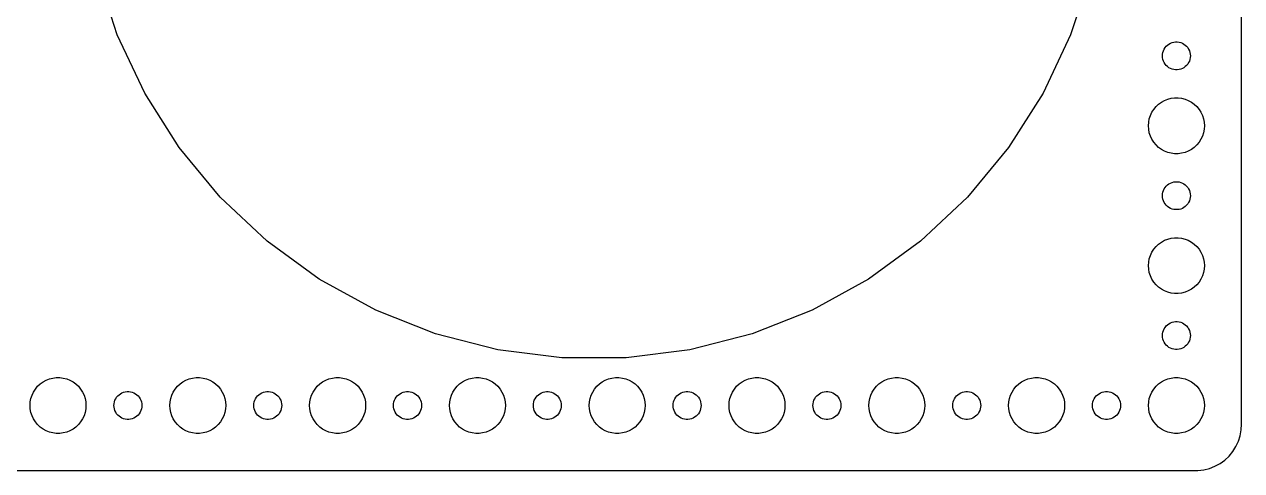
# Model space of a CAD drawing. Header units: metres. Extents: x -127 to 127, y -67 to 67.
# Drawn here: x -3.6 to 127, y -67 to -19.1 of the extents above; entities that cross this region are included whole.
import ezdxf

# ---------------------------------------------------------------- set-up
doc = ezdxf.new("R2010")
doc.units = ezdxf.units.M

msp = doc.modelspace()

# ---------------------------------------------------------------- linework, layer by layer
for p, q in [((127, -62), (127, 62)), ((6.36229, -20.2468), (4.22792, -13.6779)), ((110.772, -13.6779), (108.638, -20.2468)), ((9.30313, -26.4964), (6.36229, -20.2468)), ((108.638, -20.2468), (105.697, -26.4964)), ((118.512, -22.312), (118.547, -22.127)), ((118.547, -22.127), (118.605, -21.9478)), ((118.605, -21.9478), (118.686, -21.7774)), ((118.686, -21.7774), (118.786, -21.6183)), ((118.786, -21.6183), (118.907, -21.4732)), ((118.907, -21.4732), (119.044, -21.3442)), ((119.044, -21.3442), (119.196, -21.2335)), ((119.196, -21.2335), (119.361, -21.1427)), ((119.361, -21.1427), (119.536, -21.0734)), ((119.536, -21.0734), (119.719, -21.0266)), ((119.719, -21.0266), (119.906, -21.003)), ((119.906, -21.003), (120.094, -21.003)), ((120.094, -21.003), (120.281, -21.0266)), ((120.281, -21.0266), (120.464, -21.0734)), ((120.464, -21.0734), (120.639, -21.1427)), ((120.639, -21.1427), (120.804, -21.2335)), ((120.804, -21.2335), (120.956, -21.3442)), ((120.956, -21.3442), (121.093, -21.4732)), ((121.093, -21.4732), (121.214, -21.6183)), ((121.214, -21.6183), (121.314, -21.7774)), ((121.314, -21.7774), (121.395, -21.9478)), ((121.395, -21.9478), (121.453, -22.127)), ((121.453, -22.127), (121.488, -22.312)), ((118.5, -22.5), (118.512, -22.312)), ((118.512, -22.688), (118.5, -22.5)), ((118.547, -22.873), (118.512, -22.688)), ((118.605, -23.0522), (118.547, -22.873)), ((118.686, -23.2226), (118.605, -23.0522)), ((118.786, -23.3817), (118.686, -23.2226)), ((118.907, -23.5268), (118.786, -23.3817)), ((121.214, -23.3817), (121.093, -23.5268)), ((121.314, -23.2226), (121.214, -23.3817)), ((121.395, -23.0522), (121.314, -23.2226)), ((121.453, -22.873), (121.395, -23.0522)), ((121.488, -22.688), (121.453, -22.873)), ((121.488, -22.312), (121.5, -22.5)), ((121.5, -22.5), (121.488, -22.688)), ((119.044, -23.6558), (118.907, -23.5268)), ((119.196, -23.7665), (119.044, -23.6558)), ((119.361, -23.8572), (119.196, -23.7665)), ((119.536, -23.9266), (119.361, -23.8572)), ((119.719, -23.9734), (119.536, -23.9266)), ((119.906, -23.997), (119.719, -23.9734)), ((120.094, -23.997), (119.906, -23.997)), ((120.281, -23.9734), (120.094, -23.997)), ((120.464, -23.9266), (120.281, -23.9734)), ((120.639, -23.8572), (120.464, -23.9266)), ((120.804, -23.7665), (120.639, -23.8572)), ((120.956, -23.6558), (120.804, -23.7665)), ((121.093, -23.5268), (120.956, -23.6558)), ((13.0041, -32.3282), (9.30313, -26.4964)), ((105.697, -26.4964), (101.996, -32.3282)), ((118.393, -27.467), (118.723, -27.2855)), ((118.723, -27.2855), (119.073, -27.1468)), ((119.073, -27.1468), (119.438, -27.0531)), ((119.438, -27.0531), (119.812, -27.0059)), ((119.812, -27.0059), (120.188, -27.0059)), ((120.188, -27.0059), (120.562, -27.0531)), ((120.562, -27.0531), (120.927, -27.1468)), ((120.927, -27.1468), (121.277, -27.2855)), ((121.277, -27.2855), (121.607, -27.467)), ((117.211, -28.8956), (117.371, -28.5547)), ((117.371, -28.5547), (117.573, -28.2366)), ((117.573, -28.2366), (117.813, -27.9464)), ((117.813, -27.9464), (118.088, -27.6884)), ((118.088, -27.6884), (118.393, -27.467)), ((121.607, -27.467), (121.912, -27.6884)), ((121.912, -27.6884), (122.187, -27.9464)), ((122.187, -27.9464), (122.427, -28.2366)), ((122.427, -28.2366), (122.629, -28.5547)), ((122.629, -28.5547), (122.789, -28.8956)), ((117, -30), (117.024, -29.624)), ((117.024, -30.376), (117, -30)), ((117.024, -29.624), (117.094, -29.2539)), ((117.094, -29.2539), (117.211, -28.8956)), ((122.789, -28.8956), (122.906, -29.2539)), ((122.906, -29.2539), (122.976, -29.624)), ((122.976, -29.624), (123, -30)), ((123, -30), (122.976, -30.376)), ((117.094, -30.7461), (117.024, -30.376)), ((117.211, -31.1044), (117.094, -30.7461)), ((117.371, -31.4453), (117.211, -31.1044)), ((122.789, -31.1044), (122.629, -31.4453)), ((122.906, -30.7461), (122.789, -31.1044)), ((122.976, -30.376), (122.906, -30.7461)), ((17.4067, -37.6501), (13.0041, -32.3282)), ((101.996, -32.3282), (97.5933, -37.6501)), ((117.573, -31.7634), (117.371, -31.4453)), ((117.813, -32.0536), (117.573, -31.7634)), ((118.088, -32.3115), (117.813, -32.0536)), ((118.393, -32.533), (118.088, -32.3115)), ((118.723, -32.7145), (118.393, -32.533)), ((121.607, -32.533), (121.277, -32.7145)), ((121.912, -32.3115), (121.607, -32.533)), ((122.187, -32.0536), (121.912, -32.3115)), ((122.427, -31.7634), (122.187, -32.0536)), ((122.629, -31.4453), (122.427, -31.7634)), ((119.073, -32.8532), (118.723, -32.7145)), ((119.438, -32.9469), (119.073, -32.8532)), ((119.812, -32.9941), (119.438, -32.9469)), ((120.188, -32.9941), (119.812, -32.9941)), ((120.562, -32.9469), (120.188, -32.9941)), ((120.927, -32.8532), (120.562, -32.9469)), ((121.277, -32.7145), (120.927, -32.8532)), ((118.786, -36.6183), (118.907, -36.4732)), ((118.907, -36.4732), (119.044, -36.3442)), ((119.044, -36.3442), (119.196, -36.2335)), ((119.196, -36.2335), (119.361, -36.1428)), ((119.361, -36.1428), (119.536, -36.0734)), ((119.536, -36.0734), (119.719, -36.0266)), ((119.719, -36.0266), (119.906, -36.003)), ((119.906, -36.003), (120.094, -36.003)), ((120.094, -36.003), (120.281, -36.0266)), ((120.281, -36.0266), (120.464, -36.0734)), ((120.464, -36.0734), (120.639, -36.1428)), ((120.639, -36.1428), (120.804, -36.2335)), ((120.804, -36.2335), (120.956, -36.3442)), ((120.956, -36.3442), (121.093, -36.4732)), ((121.093, -36.4732), (121.214, -36.6183)), ((22.4417, -42.3782), (17.4067, -37.6501)), ((97.5933, -37.6501), (92.5583, -42.3782)), ((118.5, -37.5), (118.512, -37.312)), ((118.512, -37.688), (118.5, -37.5)), ((118.512, -37.312), (118.547, -37.127)), ((118.547, -37.873), (118.512, -37.688)), ((118.547, -37.127), (118.605, -36.9478)), ((118.605, -38.0522), (118.547, -37.873)), ((118.605, -36.9478), (118.686, -36.7774)), ((118.686, -36.7774), (118.786, -36.6183)), ((121.214, -36.6183), (121.314, -36.7774)), ((121.314, -36.7774), (121.395, -36.9478)), ((121.395, -36.9478), (121.453, -37.127)), ((121.453, -37.873), (121.395, -38.0522)), ((121.453, -37.127), (121.488, -37.312)), ((121.488, -37.688), (121.453, -37.873)), ((121.488, -37.312), (121.5, -37.5)), ((121.5, -37.5), (121.488, -37.688)), ((118.686, -38.2226), (118.605, -38.0522)), ((118.786, -38.3817), (118.686, -38.2226)), ((118.907, -38.5268), (118.786, -38.3817)), ((119.044, -38.6558), (118.907, -38.5268)), ((119.196, -38.7665), (119.044, -38.6558)), ((119.361, -38.8572), (119.196, -38.7665)), ((119.536, -38.9266), (119.361, -38.8572)), ((119.719, -38.9734), (119.536, -38.9266)), ((119.906, -38.997), (119.719, -38.9734)), ((120.094, -38.997), (119.906, -38.997)), ((120.281, -38.9734), (120.094, -38.997)), ((120.464, -38.9266), (120.281, -38.9734)), ((120.639, -38.8572), (120.464, -38.9266)), ((120.804, -38.7665), (120.639, -38.8572)), ((120.956, -38.6558), (120.804, -38.7665)), ((121.093, -38.5268), (120.956, -38.6558)), ((121.214, -38.3817), (121.093, -38.5268)), ((121.314, -38.2226), (121.214, -38.3817)), ((121.395, -38.0522), (121.314, -38.2226)), ((28.0295, -46.438), (22.4417, -42.3782)), ((92.5583, -42.3782), (86.9705, -46.438)), ((117.573, -43.2366), (117.813, -42.9464)), ((117.813, -42.9464), (118.088, -42.6885)), ((118.088, -42.6885), (118.393, -42.467)), ((118.393, -42.467), (118.723, -42.2855)), ((118.723, -42.2855), (119.073, -42.1468)), ((119.073, -42.1468), (119.438, -42.0531)), ((119.438, -42.0531), (119.812, -42.0059)), ((119.812, -42.0059), (120.188, -42.0059)), ((120.188, -42.0059), (120.562, -42.0531)), ((120.562, -42.0531), (120.927, -42.1468)), ((120.927, -42.1468), (121.277, -42.2855)), ((121.277, -42.2855), (121.607, -42.467)), ((121.607, -42.467), (121.912, -42.6885)), ((121.912, -42.6885), (122.187, -42.9464)), ((122.187, -42.9464), (122.427, -43.2366)), ((117.024, -44.624), (117.094, -44.2539)), ((117.094, -44.2539), (117.211, -43.8956)), ((117.211, -43.8956), (117.371, -43.5547)), ((117.371, -43.5547), (117.573, -43.2366)), ((122.427, -43.2366), (122.629, -43.5547)), ((122.629, -43.5547), (122.789, -43.8956)), ((122.789, -43.8956), (122.906, -44.2539)), ((122.906, -44.2539), (122.976, -44.624)), ((117, -45), (117.024, -44.624)), ((117.024, -45.376), (117, -45)), ((117.094, -45.7461), (117.024, -45.376)), ((122.976, -45.376), (122.906, -45.7461)), ((122.976, -44.624), (123, -45)), ((123, -45), (122.976, -45.376)), ((34.0821, -49.7655), (28.0295, -46.438)), ((86.9705, -46.438), (80.9179, -49.7655)), ((117.211, -46.1044), (117.094, -45.7461)), ((117.371, -46.4453), (117.211, -46.1044)), ((117.573, -46.7634), (117.371, -46.4453)), ((117.813, -47.0536), (117.573, -46.7634)), ((122.427, -46.7634), (122.187, -47.0536)), ((122.629, -46.4453), (122.427, -46.7634)), ((122.789, -46.1044), (122.629, -46.4453)), ((122.906, -45.7461), (122.789, -46.1044)), ((118.088, -47.3115), (117.813, -47.0536)), ((118.393, -47.533), (118.088, -47.3115)), ((118.723, -47.7145), (118.393, -47.533)), ((119.073, -47.8532), (118.723, -47.7145)), ((119.438, -47.9469), (119.073, -47.8532)), ((119.812, -47.9941), (119.438, -47.9469)), ((120.188, -47.9941), (119.812, -47.9941)), ((120.562, -47.9469), (120.188, -47.9941)), ((120.927, -47.8532), (120.562, -47.9469)), ((121.277, -47.7145), (120.927, -47.8532)), ((121.607, -47.533), (121.277, -47.7145)), ((121.912, -47.3115), (121.607, -47.533)), ((122.187, -47.0536), (121.912, -47.3115)), ((40.5041, -52.3081), (34.0821, -49.7655)), ((80.9179, -49.7655), (74.4959, -52.3081)), ((118.512, -52.312), (118.547, -52.127)), ((118.547, -52.127), (118.605, -51.9478)), ((118.605, -51.9478), (118.686, -51.7774)), ((118.686, -51.7774), (118.786, -51.6183)), ((118.786, -51.6183), (118.907, -51.4732)), ((118.907, -51.4732), (119.044, -51.3442)), ((119.044, -51.3442), (119.196, -51.2335)), ((119.196, -51.2335), (119.361, -51.1428)), ((119.361, -51.1428), (119.536, -51.0734)), ((119.536, -51.0734), (119.719, -51.0266)), ((119.719, -51.0266), (119.906, -51.003)), ((119.906, -51.003), (120.094, -51.003)), ((120.094, -51.003), (120.281, -51.0266)), ((120.281, -51.0266), (120.464, -51.0734)), ((120.464, -51.0734), (120.639, -51.1428)), ((120.639, -51.1428), (120.804, -51.2335)), ((120.804, -51.2335), (120.956, -51.3442)), ((120.956, -51.3442), (121.093, -51.4732)), ((121.093, -51.4732), (121.214, -51.6183)), ((121.214, -51.6183), (121.314, -51.7774)), ((121.314, -51.7774), (121.395, -51.9478)), ((121.395, -51.9478), (121.453, -52.127)), ((121.453, -52.127), (121.488, -52.312)), ((47.194, -54.0258), (40.5041, -52.3081)), ((74.4959, -52.3081), (67.806, -54.0258)), ((118.5, -52.5), (118.512, -52.312)), ((118.512, -52.688), (118.5, -52.5)), ((118.547, -52.873), (118.512, -52.688)), ((118.605, -53.0522), (118.547, -52.873)), ((118.686, -53.2226), (118.605, -53.0522)), ((118.786, -53.3817), (118.686, -53.2226)), ((118.907, -53.5268), (118.786, -53.3817)), ((119.044, -53.6558), (118.907, -53.5268)), ((121.093, -53.5268), (120.956, -53.6558)), ((121.214, -53.3817), (121.093, -53.5268)), ((121.314, -53.2226), (121.214, -53.3817)), ((121.395, -53.0522), (121.314, -53.2226)), ((121.453, -52.873), (121.395, -53.0522)), ((121.488, -52.688), (121.453, -52.873)), ((121.488, -52.312), (121.5, -52.5)), ((121.5, -52.5), (121.488, -52.688)), ((54.0465, -54.8915), (47.194, -54.0258)), ((67.806, -54.0258), (60.9535, -54.8915)), ((119.196, -53.7665), (119.044, -53.6558)), ((119.361, -53.8572), (119.196, -53.7665)), ((119.536, -53.9266), (119.361, -53.8572)), ((119.719, -53.9734), (119.536, -53.9266)), ((119.906, -53.997), (119.719, -53.9734)), ((120.094, -53.997), (119.906, -53.997)), ((120.281, -53.9734), (120.094, -53.997)), ((120.464, -53.9266), (120.281, -53.9734)), ((120.639, -53.8572), (120.464, -53.9266)), ((120.804, -53.7665), (120.639, -53.8572)), ((120.956, -53.6558), (120.804, -53.7665)), ((60.9535, -54.8915), (54.0465, -54.8915)), ((-1.91226, -57.6885), (-1.60747, -57.467)), ((-1.60747, -57.467), (-1.27733, -57.2855)), ((-1.27733, -57.2855), (-0.92705, -57.1468)), ((-0.92705, -57.1468), (-0.56213, -57.0531)), ((-0.56213, -57.0531), (-0.18837, -57.0059)), ((-0.18837, -57.0059), (0.18837, -57.0059)), ((0.18837, -57.0059), (0.56213, -57.0531)), ((0.56213, -57.0531), (0.92705, -57.1468)), ((0.92705, -57.1468), (1.27733, -57.2855)), ((1.27733, -57.2855), (1.60747, -57.467)), ((1.60747, -57.467), (1.91226, -57.6885)), ((13.0877, -57.6885), (13.3925, -57.467)), ((13.3925, -57.467), (13.7227, -57.2855)), ((13.7227, -57.2855), (14.0729, -57.1468)), ((14.0729, -57.1468), (14.4379, -57.0531)), ((14.4379, -57.0531), (14.8116, -57.0059)), ((14.8116, -57.0059), (15.1884, -57.0059)), ((15.1884, -57.0059), (15.5621, -57.0531)), ((15.5621, -57.0531), (15.927, -57.1468)), ((15.927, -57.1468), (16.2773, -57.2855)), ((16.2773, -57.2855), (16.6075, -57.467)), ((16.6075, -57.467), (16.9123, -57.6885)), ((28.0877, -57.6885), (28.3925, -57.467)), ((28.3925, -57.467), (28.7227, -57.2855)), ((28.7227, -57.2855), (29.0729, -57.1468)), ((29.0729, -57.1468), (29.4379, -57.0531)), ((29.4379, -57.0531), (29.8116, -57.0059)), ((29.8116, -57.0059), (30.1884, -57.0059)), ((30.1884, -57.0059), (30.5621, -57.0531)), ((30.5621, -57.0531), (30.927, -57.1468)), ((30.927, -57.1468), (31.2773, -57.2855)), ((31.2773, -57.2855), (31.6075, -57.467)), ((31.6075, -57.467), (31.9123, -57.6885)), ((43.0877, -57.6885), (43.3925, -57.467)), ((43.3925, -57.467), (43.7227, -57.2855)), ((43.7227, -57.2855), (44.0729, -57.1468)), ((44.0729, -57.1468), (44.4379, -57.0531)), ((44.4379, -57.0531), (44.8116, -57.0059)), ((44.8116, -57.0059), (45.1884, -57.0059)), ((45.1884, -57.0059), (45.5621, -57.0531)), ((45.5621, -57.0531), (45.927, -57.1468)), ((45.927, -57.1468), (46.2773, -57.2855)), ((46.2773, -57.2855), (46.6075, -57.467)), ((46.6075, -57.467), (46.9123, -57.6885)), ((58.0877, -57.6885), (58.3925, -57.467)), ((58.3925, -57.467), (58.7227, -57.2855)), ((58.7227, -57.2855), (59.0729, -57.1468)), ((59.0729, -57.1468), (59.4379, -57.0531)), ((59.4379, -57.0531), (59.8116, -57.0059)), ((59.8116, -57.0059), (60.1884, -57.0059)), ((60.1884, -57.0059), (60.5621, -57.0531)), ((60.5621, -57.0531), (60.927, -57.1468)), ((60.927, -57.1468), (61.2773, -57.2855)), ((61.2773, -57.2855), (61.6075, -57.467)), ((61.6075, -57.467), (61.9123, -57.6885)), ((73.0877, -57.6885), (73.3925, -57.467)), ((73.3925, -57.467), (73.7227, -57.2855)), ((73.7227, -57.2855), (74.073, -57.1468)), ((74.073, -57.1468), (74.4379, -57.0531)), ((74.4379, -57.0531), (74.8116, -57.0059)), ((74.8116, -57.0059), (75.1884, -57.0059)), ((75.1884, -57.0059), (75.5621, -57.0531)), ((75.5621, -57.0531), (75.927, -57.1468)), ((75.927, -57.1468), (76.2773, -57.2855)), ((76.2773, -57.2855), (76.6075, -57.467)), ((76.6075, -57.467), (76.9123, -57.6885)), ((88.0877, -57.6885), (88.3925, -57.467)), ((88.3925, -57.467), (88.7227, -57.2855)), ((88.7227, -57.2855), (89.073, -57.1468)), ((89.073, -57.1468), (89.4379, -57.0531)), ((89.4379, -57.0531), (89.8116, -57.0059)), ((89.8116, -57.0059), (90.1884, -57.0059)), ((90.1884, -57.0059), (90.5621, -57.0531)), ((90.5621, -57.0531), (90.927, -57.1468)), ((90.927, -57.1468), (91.2773, -57.2855)), ((91.2773, -57.2855), (91.6075, -57.467)), ((91.6075, -57.467), (91.9123, -57.6885)), ((103.088, -57.6885), (103.393, -57.467)), ((103.393, -57.467), (103.723, -57.2855)), ((103.723, -57.2855), (104.073, -57.1468)), ((104.073, -57.1468), (104.438, -57.0531)), ((104.438, -57.0531), (104.812, -57.0059)), ((104.812, -57.0059), (105.188, -57.0059)), ((105.188, -57.0059), (105.562, -57.0531)), ((105.562, -57.0531), (105.927, -57.1468)), ((105.927, -57.1468), (106.277, -57.2855)), ((106.277, -57.2855), (106.607, -57.467)), ((106.607, -57.467), (106.912, -57.6885)), ((118.088, -57.6885), (118.393, -57.467)), ((118.393, -57.467), (118.723, -57.2855)), ((118.723, -57.2855), (119.073, -57.1468)), ((119.073, -57.1468), (119.438, -57.0531)), ((119.438, -57.0531), (119.812, -57.0059)), ((119.812, -57.0059), (120.188, -57.0059)), ((120.188, -57.0059), (120.562, -57.0531)), ((120.562, -57.0531), (120.927, -57.1468)), ((120.927, -57.1468), (121.277, -57.2855)), ((121.277, -57.2855), (121.607, -57.467)), ((121.607, -57.467), (121.912, -57.6885)), ((-2.78932, -58.8956), (-2.62891, -58.5547)), ((-2.62891, -58.5547), (-2.42705, -58.2366)), ((-2.42705, -58.2366), (-2.1869, -57.9464)), ((-2.1869, -57.9464), (-1.91226, -57.6885)), ((1.91226, -57.6885), (2.1869, -57.9464)), ((2.1869, -57.9464), (2.42705, -58.2366)), ((2.42705, -58.2366), (2.62891, -58.5547)), ((2.62891, -58.5547), (2.78932, -58.8956)), ((6.54385, -58.8442), (6.69626, -58.7335)), ((6.69626, -58.7335), (6.86133, -58.6428)), ((6.86133, -58.6428), (7.03647, -58.5734)), ((7.03647, -58.5734), (7.21892, -58.5266)), ((7.21892, -58.5266), (7.40581, -58.503)), ((7.40581, -58.503), (7.59418, -58.503)), ((7.59418, -58.503), (7.78107, -58.5266)), ((7.78107, -58.5266), (7.96352, -58.5734)), ((7.96352, -58.5734), (8.13866, -58.6428)), ((8.13866, -58.6428), (8.30373, -58.7335)), ((8.30373, -58.7335), (8.45613, -58.8442)), ((12.2107, -58.8956), (12.3711, -58.5547)), ((12.3711, -58.5547), (12.5729, -58.2366)), ((12.5729, -58.2366), (12.8131, -57.9464)), ((12.8131, -57.9464), (13.0877, -57.6885)), ((16.9123, -57.6885), (17.1869, -57.9464)), ((17.1869, -57.9464), (17.427, -58.2366)), ((17.427, -58.2366), (17.6289, -58.5547)), ((17.6289, -58.5547), (17.7893, -58.8956)), ((21.5439, -58.8442), (21.6963, -58.7335)), ((21.6963, -58.7335), (21.8613, -58.6428)), ((21.8613, -58.6428), (22.0365, -58.5734)), ((22.0365, -58.5734), (22.2189, -58.5266)), ((22.2189, -58.5266), (22.4058, -58.503)), ((22.4058, -58.503), (22.5942, -58.503)), ((22.5942, -58.503), (22.7811, -58.5266)), ((22.7811, -58.5266), (22.9635, -58.5734)), ((22.9635, -58.5734), (23.1387, -58.6428)), ((23.1387, -58.6428), (23.3037, -58.7335)), ((23.3037, -58.7335), (23.4561, -58.8442)), ((27.2107, -58.8956), (27.3711, -58.5547)), ((27.3711, -58.5547), (27.5729, -58.2366)), ((27.5729, -58.2366), (27.8131, -57.9464)), ((27.8131, -57.9464), (28.0877, -57.6885)), ((31.9123, -57.6885), (32.1869, -57.9464)), ((32.1869, -57.9464), (32.427, -58.2366)), ((32.427, -58.2366), (32.6289, -58.5547)), ((32.6289, -58.5547), (32.7893, -58.8956)), ((36.5439, -58.8442), (36.6963, -58.7335)), ((36.6963, -58.7335), (36.8613, -58.6428)), ((36.8613, -58.6428), (37.0365, -58.5734)), ((37.0365, -58.5734), (37.2189, -58.5266)), ((37.2189, -58.5266), (37.4058, -58.503)), ((37.4058, -58.503), (37.5942, -58.503)), ((37.5942, -58.503), (37.7811, -58.5266)), ((37.7811, -58.5266), (37.9635, -58.5734)), ((37.9635, -58.5734), (38.1387, -58.6428)), ((38.1387, -58.6428), (38.3037, -58.7335)), ((38.3037, -58.7335), (38.4561, -58.8442)), ((42.2107, -58.8956), (42.3711, -58.5547)), ((42.3711, -58.5547), (42.5729, -58.2366)), ((42.5729, -58.2366), (42.8131, -57.9464)), ((42.8131, -57.9464), (43.0877, -57.6885)), ((46.9123, -57.6885), (47.1869, -57.9464)), ((47.1869, -57.9464), (47.427, -58.2366)), ((47.427, -58.2366), (47.6289, -58.5547)), ((47.6289, -58.5547), (47.7893, -58.8956)), ((51.5439, -58.8442), (51.6963, -58.7335)), ((51.6963, -58.7335), (51.8613, -58.6428)), ((51.8613, -58.6428), (52.0365, -58.5734)), ((52.0365, -58.5734), (52.2189, -58.5266)), ((52.2189, -58.5266), (52.4058, -58.503)), ((52.4058, -58.503), (52.5942, -58.503)), ((52.5942, -58.503), (52.7811, -58.5266)), ((52.7811, -58.5266), (52.9635, -58.5734)), ((52.9635, -58.5734), (53.1387, -58.6428)), ((53.1387, -58.6428), (53.3037, -58.7335)), ((53.3037, -58.7335), (53.4561, -58.8442)), ((57.2107, -58.8956), (57.3711, -58.5547)), ((57.3711, -58.5547), (57.5729, -58.2366)), ((57.5729, -58.2366), (57.8131, -57.9464)), ((57.8131, -57.9464), (58.0877, -57.6885)), ((61.9123, -57.6885), (62.1869, -57.9464)), ((62.1869, -57.9464), (62.427, -58.2366)), ((62.427, -58.2366), (62.6289, -58.5547)), ((62.6289, -58.5547), (62.7893, -58.8956)), ((66.5439, -58.8442), (66.6963, -58.7335)), ((66.6963, -58.7335), (66.8613, -58.6428)), ((66.8613, -58.6428), (67.0365, -58.5734)), ((67.0365, -58.5734), (67.2189, -58.5266)), ((67.2189, -58.5266), (67.4058, -58.503)), ((67.4058, -58.503), (67.5942, -58.503)), ((67.5942, -58.503), (67.7811, -58.5266)), ((67.7811, -58.5266), (67.9635, -58.5734)), ((67.9635, -58.5734), (68.1387, -58.6428)), ((68.1387, -58.6428), (68.3037, -58.7335)), ((68.3037, -58.7335), (68.4561, -58.8442)), ((72.2107, -58.8956), (72.3711, -58.5547)), ((72.3711, -58.5547), (72.573, -58.2366)), ((72.573, -58.2366), (72.8131, -57.9464)), ((72.8131, -57.9464), (73.0877, -57.6885)), ((76.9123, -57.6885), (77.1869, -57.9464)), ((77.1869, -57.9464), (77.427, -58.2366)), ((77.427, -58.2366), (77.6289, -58.5547)), ((77.6289, -58.5547), (77.7893, -58.8956)), ((81.5439, -58.8442), (81.6963, -58.7335)), ((81.6963, -58.7335), (81.8613, -58.6428)), ((81.8613, -58.6428), (82.0365, -58.5734)), ((82.0365, -58.5734), (82.2189, -58.5266)), ((82.2189, -58.5266), (82.4058, -58.503)), ((82.4058, -58.503), (82.5942, -58.503)), ((82.5942, -58.503), (82.7811, -58.5266)), ((82.7811, -58.5266), (82.9635, -58.5734)), ((82.9635, -58.5734), (83.1387, -58.6428)), ((83.1387, -58.6428), (83.3037, -58.7335)), ((83.3037, -58.7335), (83.4561, -58.8442)), ((87.2107, -58.8956), (87.3711, -58.5547)), ((87.3711, -58.5547), (87.573, -58.2366)), ((87.573, -58.2366), (87.8131, -57.9464)), ((87.8131, -57.9464), (88.0877, -57.6885)), ((91.9123, -57.6885), (92.1869, -57.9464)), ((92.1869, -57.9464), (92.427, -58.2366)), ((92.427, -58.2366), (92.6289, -58.5547)), ((92.6289, -58.5547), (92.7893, -58.8956)), ((96.5439, -58.8442), (96.6963, -58.7335)), ((96.6963, -58.7335), (96.8613, -58.6428)), ((96.8613, -58.6428), (97.0365, -58.5734)), ((97.0365, -58.5734), (97.2189, -58.5266)), ((97.2189, -58.5266), (97.4058, -58.503)), ((97.4058, -58.503), (97.5942, -58.503)), ((97.5942, -58.503), (97.7811, -58.5266)), ((97.7811, -58.5266), (97.9635, -58.5734)), ((97.9635, -58.5734), (98.1387, -58.6428)), ((98.1387, -58.6428), (98.3037, -58.7335)), ((98.3037, -58.7335), (98.4561, -58.8442)), ((102.211, -58.8956), (102.371, -58.5547)), ((102.371, -58.5547), (102.573, -58.2366)), ((102.573, -58.2366), (102.813, -57.9464)), ((102.813, -57.9464), (103.088, -57.6885)), ((106.912, -57.6885), (107.187, -57.9464)), ((107.187, -57.9464), (107.427, -58.2366)), ((107.427, -58.2366), (107.629, -58.5547)), ((107.629, -58.5547), (107.789, -58.8956)), ((111.544, -58.8442), (111.696, -58.7335)), ((111.696, -58.7335), (111.861, -58.6428)), ((111.861, -58.6428), (112.036, -58.5734)), ((112.036, -58.5734), (112.219, -58.5266)), ((112.219, -58.5266), (112.406, -58.503)), ((112.406, -58.503), (112.594, -58.503)), ((112.594, -58.503), (112.781, -58.5266)), ((112.781, -58.5266), (112.964, -58.5734)), ((112.964, -58.5734), (113.139, -58.6428)), ((113.139, -58.6428), (113.304, -58.7335)), ((113.304, -58.7335), (113.456, -58.8442)), ((117.211, -58.8956), (117.371, -58.5547)), ((117.371, -58.5547), (117.573, -58.2366)), ((117.573, -58.2366), (117.813, -57.9464)), ((117.813, -57.9464), (118.088, -57.6885)), ((121.912, -57.6885), (122.187, -57.9464)), ((122.187, -57.9464), (122.427, -58.2366)), ((122.427, -58.2366), (122.629, -58.5547)), ((122.629, -58.5547), (122.789, -58.8956)), ((-3, -60), (-2.97633, -59.624)), ((-2.97633, -60.376), (-3, -60)), ((-2.97633, -59.624), (-2.90575, -59.2539)), ((-2.90575, -59.2539), (-2.78932, -58.8956)), ((2.78932, -58.8956), (2.90575, -59.2539)), ((2.90575, -59.2539), (2.97633, -59.624)), ((2.97633, -59.624), (3, -60)), ((3, -60), (2.97633, -60.376)), ((6, -60), (6.01183, -59.812)), ((6.01183, -60.188), (6, -60)), ((6.01183, -59.812), (6.04712, -59.627)), ((6.04712, -59.627), (6.10533, -59.4478)), ((6.10533, -59.4478), (6.18553, -59.2774)), ((6.18553, -59.2774), (6.28647, -59.1183)), ((6.28647, -59.1183), (6.40654, -58.9732)), ((6.40654, -58.9732), (6.54385, -58.8442)), ((8.45613, -58.8442), (8.59344, -58.9732)), ((8.59344, -58.9732), (8.71352, -59.1183)), ((8.71352, -59.1183), (8.81445, -59.2774)), ((8.81445, -59.2774), (8.89465, -59.4478)), ((8.89465, -59.4478), (8.95287, -59.627)), ((8.95287, -59.627), (8.98816, -59.812)), ((8.98816, -59.812), (9, -60)), ((9, -60), (8.98816, -60.188)), ((12, -60), (12.0237, -59.624)), ((12.0237, -60.376), (12, -60)), ((12.0237, -59.624), (12.0942, -59.2539)), ((12.0942, -59.2539), (12.2107, -58.8956)), ((17.7893, -58.8956), (17.9057, -59.2539)), ((17.9057, -59.2539), (17.9763, -59.624)), ((17.9763, -59.624), (18, -60)), ((18, -60), (17.9763, -60.376)), ((21, -60), (21.0118, -59.812)), ((21.0118, -60.188), (21, -60)), ((21.0118, -59.812), (21.0471, -59.627)), ((21.0471, -59.627), (21.1053, -59.4478)), ((21.1053, -59.4478), (21.1855, -59.2774)), ((21.1855, -59.2774), (21.2865, -59.1183)), ((21.2865, -59.1183), (21.4065, -58.9732)), ((21.4065, -58.9732), (21.5439, -58.8442)), ((23.4561, -58.8442), (23.5934, -58.9732)), ((23.5934, -58.9732), (23.7135, -59.1183)), ((23.7135, -59.1183), (23.8145, -59.2774)), ((23.8145, -59.2774), (23.8947, -59.4478)), ((23.8947, -59.4478), (23.9529, -59.627)), ((23.9529, -59.627), (23.9882, -59.812)), ((23.9882, -59.812), (24, -60)), ((24, -60), (23.9882, -60.188)), ((27, -60), (27.0237, -59.624)), ((27.0237, -60.376), (27, -60)), ((27.0237, -59.624), (27.0942, -59.2539)), ((27.0942, -59.2539), (27.2107, -58.8956)), ((32.7893, -58.8956), (32.9057, -59.2539)), ((32.9057, -59.2539), (32.9763, -59.624)), ((32.9763, -59.624), (33, -60)), ((33, -60), (32.9763, -60.376)), ((36, -60), (36.0118, -59.812)), ((36.0118, -60.188), (36, -60)), ((36.0118, -59.812), (36.0471, -59.627)), ((36.0471, -59.627), (36.1053, -59.4478)), ((36.1053, -59.4478), (36.1855, -59.2774)), ((36.1855, -59.2774), (36.2865, -59.1183)), ((36.2865, -59.1183), (36.4065, -58.9732)), ((36.4065, -58.9732), (36.5439, -58.8442)), ((38.4561, -58.8442), (38.5934, -58.9732)), ((38.5934, -58.9732), (38.7135, -59.1183)), ((38.7135, -59.1183), (38.8145, -59.2774)), ((38.8145, -59.2774), (38.8947, -59.4478)), ((38.8947, -59.4478), (38.9529, -59.627)), ((38.9529, -59.627), (38.9882, -59.812)), ((38.9882, -59.812), (39, -60)), ((39, -60), (38.9882, -60.188)), ((42, -60), (42.0237, -59.624)), ((42.0237, -60.376), (42, -60)), ((42.0237, -59.624), (42.0942, -59.2539)), ((42.0942, -59.2539), (42.2107, -58.8956)), ((47.7893, -58.8956), (47.9057, -59.2539)), ((47.9057, -59.2539), (47.9763, -59.624)), ((47.9763, -59.624), (48, -60)), ((48, -60), (47.9763, -60.376)), ((51, -60), (51.0118, -59.812)), ((51.0118, -60.188), (51, -60)), ((51.0118, -59.812), (51.0471, -59.627)), ((51.0471, -59.627), (51.1053, -59.4478)), ((51.1053, -59.4478), (51.1855, -59.2774)), ((51.1855, -59.2774), (51.2865, -59.1183)), ((51.2865, -59.1183), (51.4065, -58.9732)), ((51.4065, -58.9732), (51.5439, -58.8442)), ((53.4561, -58.8442), (53.5934, -58.9732)), ((53.5934, -58.9732), (53.7135, -59.1183)), ((53.7135, -59.1183), (53.8145, -59.2774)), ((53.8145, -59.2774), (53.8947, -59.4478)), ((53.8947, -59.4478), (53.9529, -59.627)), ((53.9529, -59.627), (53.9882, -59.812)), ((53.9882, -59.812), (54, -60)), ((54, -60), (53.9882, -60.188)), ((57, -60), (57.0237, -59.624)), ((57.0237, -60.376), (57, -60)), ((57.0237, -59.624), (57.0942, -59.2539)), ((57.0942, -59.2539), (57.2107, -58.8956)), ((62.7893, -58.8956), (62.9057, -59.2539)), ((62.9057, -59.2539), (62.9763, -59.624)), ((62.9763, -59.624), (63, -60)), ((63, -60), (62.9763, -60.376)), ((66, -60), (66.0118, -59.812)), ((66.0118, -60.188), (66, -60)), ((66.0118, -59.812), (66.0471, -59.627)), ((66.0471, -59.627), (66.1053, -59.4478)), ((66.1053, -59.4478), (66.1855, -59.2774)), ((66.1855, -59.2774), (66.2865, -59.1183)), ((66.2865, -59.1183), (66.4065, -58.9732)), ((66.4065, -58.9732), (66.5439, -58.8442)), ((68.4561, -58.8442), (68.5934, -58.9732)), ((68.5934, -58.9732), (68.7135, -59.1183)), ((68.7135, -59.1183), (68.8145, -59.2774)), ((68.8145, -59.2774), (68.8947, -59.4478)), ((68.8947, -59.4478), (68.9529, -59.627)), ((68.9529, -59.627), (68.9882, -59.812)), ((68.9882, -59.812), (69, -60)), ((69, -60), (68.9882, -60.188)), ((72, -60), (72.0237, -59.624)), ((72.0237, -60.376), (72, -60)), ((72.0237, -59.624), (72.0943, -59.2539)), ((72.0943, -59.2539), (72.2107, -58.8956)), ((77.7893, -58.8956), (77.9057, -59.2539)), ((77.9057, -59.2539), (77.9763, -59.624)), ((77.9763, -59.624), (78, -60)), ((78, -60), (77.9763, -60.376)), ((81, -60), (81.0118, -59.812)), ((81.0118, -60.188), (81, -60)), ((81.0118, -59.812), (81.0471, -59.627)), ((81.0471, -59.627), (81.1053, -59.4478)), ((81.1053, -59.4478), (81.1855, -59.2774)), ((81.1855, -59.2774), (81.2865, -59.1183)), ((81.2865, -59.1183), (81.4065, -58.9732)), ((81.4065, -58.9732), (81.5439, -58.8442)), ((83.4561, -58.8442), (83.5934, -58.9732)), ((83.5934, -58.9732), (83.7135, -59.1183)), ((83.7135, -59.1183), (83.8145, -59.2774)), ((83.8145, -59.2774), (83.8947, -59.4478)), ((83.8947, -59.4478), (83.9529, -59.627)), ((83.9529, -59.627), (83.9882, -59.812)), ((83.9882, -59.812), (84, -60)), ((84, -60), (83.9882, -60.188)), ((87, -60), (87.0237, -59.624)), ((87.0237, -60.376), (87, -60)), ((87.0237, -59.624), (87.0943, -59.2539)), ((87.0943, -59.2539), (87.2107, -58.8956)), ((92.7893, -58.8956), (92.9057, -59.2539)), ((92.9057, -59.2539), (92.9763, -59.624)), ((92.9763, -59.624), (93, -60)), ((93, -60), (92.9763, -60.376)), ((96, -60), (96.0118, -59.812)), ((96.0118, -60.188), (96, -60)), ((96.0118, -59.812), (96.0471, -59.627)), ((96.0471, -59.627), (96.1053, -59.4478)), ((96.1053, -59.4478), (96.1855, -59.2774)), ((96.1855, -59.2774), (96.2865, -59.1183)), ((96.2865, -59.1183), (96.4065, -58.9732)), ((96.4065, -58.9732), (96.5439, -58.8442)), ((98.4561, -58.8442), (98.5934, -58.9732)), ((98.5934, -58.9732), (98.7135, -59.1183)), ((98.7135, -59.1183), (98.8145, -59.2774)), ((98.8145, -59.2774), (98.8947, -59.4478)), ((98.8947, -59.4478), (98.9529, -59.627)), ((98.9529, -59.627), (98.9882, -59.812)), ((98.9882, -59.812), (99, -60)), ((99, -60), (98.9882, -60.188)), ((102, -60), (102.024, -59.624)), ((102.024, -60.376), (102, -60)), ((102.024, -59.624), (102.094, -59.2539)), ((102.094, -59.2539), (102.211, -58.8956)), ((107.789, -58.8956), (107.906, -59.2539)), ((107.906, -59.2539), (107.976, -59.624)), ((107.976, -59.624), (108, -60)), ((108, -60), (107.976, -60.376)), ((111, -60), (111.012, -59.812)), ((111.012, -60.188), (111, -60)), ((111.012, -59.812), (111.047, -59.627)), ((111.047, -59.627), (111.105, -59.4478)), ((111.105, -59.4478), (111.186, -59.2774)), ((111.186, -59.2774), (111.286, -59.1183)), ((111.286, -59.1183), (111.407, -58.9732)), ((111.407, -58.9732), (111.544, -58.8442)), ((113.456, -58.8442), (113.593, -58.9732)), ((113.593, -58.9732), (113.714, -59.1183)), ((113.714, -59.1183), (113.814, -59.2774)), ((113.814, -59.2774), (113.895, -59.4478)), ((113.895, -59.4478), (113.953, -59.627)), ((113.953, -59.627), (113.988, -59.812)), ((113.988, -59.812), (114, -60)), ((114, -60), (113.988, -60.188)), ((117, -60), (117.024, -59.624)), ((117.024, -60.376), (117, -60)), ((117.024, -59.624), (117.094, -59.2539)), ((117.094, -59.2539), (117.211, -58.8956)), ((122.789, -58.8956), (122.906, -59.2539)), ((122.906, -59.2539), (122.976, -59.624)), ((122.976, -59.624), (123, -60)), ((123, -60), (122.976, -60.376)), ((-2.90575, -60.7461), (-2.97633, -60.376)), ((-2.78932, -61.1044), (-2.90575, -60.7461)), ((-2.62891, -61.4453), (-2.78932, -61.1044)), ((2.78932, -61.1044), (2.62891, -61.4453)), ((2.90575, -60.7461), (2.78932, -61.1044)), ((2.97633, -60.376), (2.90575, -60.7461)), ((6.04712, -60.373), (6.01183, -60.188)), ((6.10533, -60.5522), (6.04712, -60.373)), ((6.18553, -60.7226), (6.10533, -60.5522)), ((6.28647, -60.8817), (6.18553, -60.7226)), ((6.40654, -61.0268), (6.28647, -60.8817)), ((6.54385, -61.1558), (6.40654, -61.0268)), ((6.69626, -61.2665), (6.54385, -61.1558)), ((6.86133, -61.3572), (6.69626, -61.2665)), ((7.03647, -61.4266), (6.86133, -61.3572)), ((8.13866, -61.3572), (7.96352, -61.4266)), ((8.30373, -61.2665), (8.13866, -61.3572)), ((8.45613, -61.1558), (8.30373, -61.2665)), ((8.59344, -61.0268), (8.45613, -61.1558)), ((8.71352, -60.8817), (8.59344, -61.0268)), ((8.81445, -60.7226), (8.71352, -60.8817)), ((8.89465, -60.5522), (8.81445, -60.7226)), ((8.95287, -60.373), (8.89465, -60.5522)), ((8.98816, -60.188), (8.95287, -60.373)), ((12.0942, -60.7461), (12.0237, -60.376)), ((12.2107, -61.1044), (12.0942, -60.7461)), ((12.3711, -61.4453), (12.2107, -61.1044)), ((17.7893, -61.1044), (17.6289, -61.4453)), ((17.9057, -60.7461), (17.7893, -61.1044)), ((17.9763, -60.376), (17.9057, -60.7461)), ((21.0471, -60.373), (21.0118, -60.188)), ((21.1053, -60.5522), (21.0471, -60.373)), ((21.1855, -60.7226), (21.1053, -60.5522)), ((21.2865, -60.8817), (21.1855, -60.7226)), ((21.4065, -61.0268), (21.2865, -60.8817)), ((21.5439, -61.1558), (21.4065, -61.0268)), ((21.6963, -61.2665), (21.5439, -61.1558)), ((21.8613, -61.3572), (21.6963, -61.2665)), ((22.0365, -61.4266), (21.8613, -61.3572)), ((23.1387, -61.3572), (22.9635, -61.4266)), ((23.3037, -61.2665), (23.1387, -61.3572)), ((23.4561, -61.1558), (23.3037, -61.2665)), ((23.5934, -61.0268), (23.4561, -61.1558)), ((23.7135, -60.8817), (23.5934, -61.0268)), ((23.8145, -60.7226), (23.7135, -60.8817)), ((23.8947, -60.5522), (23.8145, -60.7226)), ((23.9529, -60.373), (23.8947, -60.5522)), ((23.9882, -60.188), (23.9529, -60.373)), ((27.0942, -60.7461), (27.0237, -60.376)), ((27.2107, -61.1044), (27.0942, -60.7461)), ((27.3711, -61.4453), (27.2107, -61.1044)), ((32.7893, -61.1044), (32.6289, -61.4453)), ((32.9057, -60.7461), (32.7893, -61.1044)), ((32.9763, -60.376), (32.9057, -60.7461)), ((36.0471, -60.373), (36.0118, -60.188)), ((36.1053, -60.5522), (36.0471, -60.373)), ((36.1855, -60.7226), (36.1053, -60.5522)), ((36.2865, -60.8817), (36.1855, -60.7226)), ((36.4065, -61.0268), (36.2865, -60.8817)), ((36.5439, -61.1558), (36.4065, -61.0268)), ((36.6963, -61.2665), (36.5439, -61.1558)), ((36.8613, -61.3572), (36.6963, -61.2665)), ((37.0365, -61.4266), (36.8613, -61.3572)), ((38.1387, -61.3572), (37.9635, -61.4266)), ((38.3037, -61.2665), (38.1387, -61.3572)), ((38.4561, -61.1558), (38.3037, -61.2665)), ((38.5934, -61.0268), (38.4561, -61.1558)), ((38.7135, -60.8817), (38.5934, -61.0268)), ((38.8145, -60.7226), (38.7135, -60.8817)), ((38.8947, -60.5522), (38.8145, -60.7226)), ((38.9529, -60.373), (38.8947, -60.5522)), ((38.9882, -60.188), (38.9529, -60.373)), ((42.0942, -60.7461), (42.0237, -60.376)), ((42.2107, -61.1044), (42.0942, -60.7461)), ((42.3711, -61.4453), (42.2107, -61.1044)), ((47.7893, -61.1044), (47.6289, -61.4453)), ((47.9057, -60.7461), (47.7893, -61.1044)), ((47.9763, -60.376), (47.9057, -60.7461)), ((51.0471, -60.373), (51.0118, -60.188)), ((51.1053, -60.5522), (51.0471, -60.373)), ((51.1855, -60.7226), (51.1053, -60.5522)), ((51.2865, -60.8817), (51.1855, -60.7226)), ((51.4065, -61.0268), (51.2865, -60.8817)), ((51.5439, -61.1558), (51.4065, -61.0268)), ((51.6963, -61.2665), (51.5439, -61.1558)), ((51.8613, -61.3572), (51.6963, -61.2665)), ((52.0365, -61.4266), (51.8613, -61.3572)), ((53.1387, -61.3572), (52.9635, -61.4266)), ((53.3037, -61.2665), (53.1387, -61.3572)), ((53.4561, -61.1558), (53.3037, -61.2665)), ((53.5934, -61.0268), (53.4561, -61.1558)), ((53.7135, -60.8817), (53.5934, -61.0268)), ((53.8145, -60.7226), (53.7135, -60.8817)), ((53.8947, -60.5522), (53.8145, -60.7226)), ((53.9529, -60.373), (53.8947, -60.5522)), ((53.9882, -60.188), (53.9529, -60.373)), ((57.0942, -60.7461), (57.0237, -60.376)), ((57.2107, -61.1044), (57.0942, -60.7461)), ((57.3711, -61.4453), (57.2107, -61.1044)), ((62.7893, -61.1044), (62.6289, -61.4453)), ((62.9057, -60.7461), (62.7893, -61.1044)), ((62.9763, -60.376), (62.9057, -60.7461)), ((66.0471, -60.373), (66.0118, -60.188)), ((66.1053, -60.5522), (66.0471, -60.373)), ((66.1855, -60.7226), (66.1053, -60.5522)), ((66.2865, -60.8817), (66.1855, -60.7226)), ((66.4065, -61.0268), (66.2865, -60.8817)), ((66.5439, -61.1558), (66.4065, -61.0268)), ((66.6963, -61.2665), (66.5439, -61.1558)), ((66.8613, -61.3572), (66.6963, -61.2665)), ((67.0365, -61.4266), (66.8613, -61.3572)), ((68.1387, -61.3572), (67.9635, -61.4266)), ((68.3037, -61.2665), (68.1387, -61.3572)), ((68.4561, -61.1558), (68.3037, -61.2665)), ((68.5934, -61.0268), (68.4561, -61.1558)), ((68.7135, -60.8817), (68.5934, -61.0268)), ((68.8145, -60.7226), (68.7135, -60.8817)), ((68.8947, -60.5522), (68.8145, -60.7226)), ((68.9529, -60.373), (68.8947, -60.5522)), ((68.9882, -60.188), (68.9529, -60.373)), ((72.0943, -60.7461), (72.0237, -60.376)), ((72.2107, -61.1044), (72.0943, -60.7461)), ((72.3711, -61.4453), (72.2107, -61.1044)), ((77.7893, -61.1044), (77.6289, -61.4453)), ((77.9057, -60.7461), (77.7893, -61.1044)), ((77.9763, -60.376), (77.9057, -60.7461)), ((81.0471, -60.373), (81.0118, -60.188)), ((81.1053, -60.5522), (81.0471, -60.373)), ((81.1855, -60.7226), (81.1053, -60.5522)), ((81.2865, -60.8817), (81.1855, -60.7226)), ((81.4065, -61.0268), (81.2865, -60.8817)), ((81.5439, -61.1558), (81.4065, -61.0268)), ((81.6963, -61.2665), (81.5439, -61.1558)), ((81.8613, -61.3572), (81.6963, -61.2665)), ((82.0365, -61.4266), (81.8613, -61.3572)), ((83.1387, -61.3572), (82.9635, -61.4266)), ((83.3037, -61.2665), (83.1387, -61.3572)), ((83.4561, -61.1558), (83.3037, -61.2665)), ((83.5934, -61.0268), (83.4561, -61.1558)), ((83.7135, -60.8817), (83.5934, -61.0268)), ((83.8145, -60.7226), (83.7135, -60.8817)), ((83.8947, -60.5522), (83.8145, -60.7226)), ((83.9529, -60.373), (83.8947, -60.5522)), ((83.9882, -60.188), (83.9529, -60.373)), ((87.0943, -60.7461), (87.0237, -60.376)), ((87.2107, -61.1044), (87.0943, -60.7461)), ((87.3711, -61.4453), (87.2107, -61.1044)), ((92.7893, -61.1044), (92.6289, -61.4453)), ((92.9057, -60.7461), (92.7893, -61.1044)), ((92.9763, -60.376), (92.9057, -60.7461)), ((96.0471, -60.373), (96.0118, -60.188)), ((96.1053, -60.5522), (96.0471, -60.373)), ((96.1855, -60.7226), (96.1053, -60.5522)), ((96.2865, -60.8817), (96.1855, -60.7226)), ((96.4065, -61.0268), (96.2865, -60.8817)), ((96.5439, -61.1558), (96.4065, -61.0268)), ((96.6963, -61.2665), (96.5439, -61.1558)), ((96.8613, -61.3572), (96.6963, -61.2665)), ((97.0365, -61.4266), (96.8613, -61.3572)), ((98.1387, -61.3572), (97.9635, -61.4266)), ((98.3037, -61.2665), (98.1387, -61.3572)), ((98.4561, -61.1558), (98.3037, -61.2665)), ((98.5934, -61.0268), (98.4561, -61.1558)), ((98.7135, -60.8817), (98.5934, -61.0268)), ((98.8145, -60.7226), (98.7135, -60.8817)), ((98.8947, -60.5522), (98.8145, -60.7226)), ((98.9529, -60.373), (98.8947, -60.5522)), ((98.9882, -60.188), (98.9529, -60.373)), ((102.094, -60.7461), (102.024, -60.376)), ((102.211, -61.1044), (102.094, -60.7461)), ((102.371, -61.4453), (102.211, -61.1044)), ((107.789, -61.1044), (107.629, -61.4453)), ((107.906, -60.7461), (107.789, -61.1044)), ((107.976, -60.376), (107.906, -60.7461)), ((111.047, -60.373), (111.012, -60.188)), ((111.105, -60.5522), (111.047, -60.373)), ((111.186, -60.7226), (111.105, -60.5522)), ((111.286, -60.8817), (111.186, -60.7226)), ((111.407, -61.0268), (111.286, -60.8817)), ((111.544, -61.1558), (111.407, -61.0268)), ((111.696, -61.2665), (111.544, -61.1558)), ((111.861, -61.3572), (111.696, -61.2665)), ((112.036, -61.4266), (111.861, -61.3572)), ((113.139, -61.3572), (112.964, -61.4266)), ((113.304, -61.2665), (113.139, -61.3572)), ((113.456, -61.1558), (113.304, -61.2665)), ((113.593, -61.0268), (113.456, -61.1558)), ((113.714, -60.8817), (113.593, -61.0268)), ((113.814, -60.7226), (113.714, -60.8817)), ((113.895, -60.5522), (113.814, -60.7226)), ((113.953, -60.373), (113.895, -60.5522)), ((113.988, -60.188), (113.953, -60.373)), ((117.094, -60.7461), (117.024, -60.376)), ((117.211, -61.1044), (117.094, -60.7461)), ((117.371, -61.4453), (117.211, -61.1044)), ((122.789, -61.1044), (122.629, -61.4453)), ((122.906, -60.7461), (122.789, -61.1044)), ((122.976, -60.376), (122.906, -60.7461)), ((-2.42705, -61.7634), (-2.62891, -61.4453)), ((-2.1869, -62.0536), (-2.42705, -61.7634)), ((-1.91226, -62.3115), (-2.1869, -62.0536)), ((-1.60747, -62.533), (-1.91226, -62.3115)), ((-1.27733, -62.7145), (-1.60747, -62.533)), ((1.60747, -62.533), (1.27733, -62.7145)), ((1.91226, -62.3115), (1.60747, -62.533)), ((2.1869, -62.0536), (1.91226, -62.3115)), ((2.42705, -61.7634), (2.1869, -62.0536)), ((2.62891, -61.4453), (2.42705, -61.7634)), ((7.21892, -61.4734), (7.03647, -61.4266)), ((7.40581, -61.497), (7.21892, -61.4734)), ((7.59418, -61.497), (7.40581, -61.497)), ((7.78107, -61.4734), (7.59418, -61.497)), ((7.96352, -61.4266), (7.78107, -61.4734)), ((12.5729, -61.7634), (12.3711, -61.4453)), ((12.8131, -62.0536), (12.5729, -61.7634)), ((13.0877, -62.3115), (12.8131, -62.0536)), ((13.3925, -62.533), (13.0877, -62.3115)), ((13.7227, -62.7145), (13.3925, -62.533)), ((16.6075, -62.533), (16.2773, -62.7145)), ((16.9123, -62.3115), (16.6075, -62.533)), ((17.1869, -62.0536), (16.9123, -62.3115)), ((17.427, -61.7634), (17.1869, -62.0536)), ((17.6289, -61.4453), (17.427, -61.7634)), ((22.2189, -61.4734), (22.0365, -61.4266)), ((22.4058, -61.497), (22.2189, -61.4734)), ((22.5942, -61.497), (22.4058, -61.497)), ((22.7811, -61.4734), (22.5942, -61.497)), ((22.9635, -61.4266), (22.7811, -61.4734)), ((27.5729, -61.7634), (27.3711, -61.4453)), ((27.8131, -62.0536), (27.5729, -61.7634)), ((28.0877, -62.3115), (27.8131, -62.0536)), ((28.3925, -62.533), (28.0877, -62.3115)), ((28.7227, -62.7145), (28.3925, -62.533)), ((31.6075, -62.533), (31.2773, -62.7145)), ((31.9123, -62.3115), (31.6075, -62.533)), ((32.1869, -62.0536), (31.9123, -62.3115)), ((32.427, -61.7634), (32.1869, -62.0536)), ((32.6289, -61.4453), (32.427, -61.7634)), ((37.2189, -61.4734), (37.0365, -61.4266)), ((37.4058, -61.497), (37.2189, -61.4734)), ((37.5942, -61.497), (37.4058, -61.497)), ((37.7811, -61.4734), (37.5942, -61.497)), ((37.9635, -61.4266), (37.7811, -61.4734)), ((42.5729, -61.7634), (42.3711, -61.4453)), ((42.8131, -62.0536), (42.5729, -61.7634)), ((43.0877, -62.3115), (42.8131, -62.0536)), ((43.3925, -62.533), (43.0877, -62.3115)), ((43.7227, -62.7145), (43.3925, -62.533)), ((46.6075, -62.533), (46.2773, -62.7145)), ((46.9123, -62.3115), (46.6075, -62.533)), ((47.1869, -62.0536), (46.9123, -62.3115)), ((47.427, -61.7634), (47.1869, -62.0536)), ((47.6289, -61.4453), (47.427, -61.7634)), ((52.2189, -61.4734), (52.0365, -61.4266)), ((52.4058, -61.497), (52.2189, -61.4734)), ((52.5942, -61.497), (52.4058, -61.497)), ((52.7811, -61.4734), (52.5942, -61.497)), ((52.9635, -61.4266), (52.7811, -61.4734)), ((57.5729, -61.7634), (57.3711, -61.4453)), ((57.8131, -62.0536), (57.5729, -61.7634)), ((58.0877, -62.3115), (57.8131, -62.0536)), ((58.3925, -62.533), (58.0877, -62.3115)), ((58.7227, -62.7145), (58.3925, -62.533)), ((61.6075, -62.533), (61.2773, -62.7145)), ((61.9123, -62.3115), (61.6075, -62.533)), ((62.1869, -62.0536), (61.9123, -62.3115)), ((62.427, -61.7634), (62.1869, -62.0536)), ((62.6289, -61.4453), (62.427, -61.7634)), ((67.2189, -61.4734), (67.0365, -61.4266)), ((67.4058, -61.497), (67.2189, -61.4734)), ((67.5942, -61.497), (67.4058, -61.497)), ((67.7811, -61.4734), (67.5942, -61.497)), ((67.9635, -61.4266), (67.7811, -61.4734)), ((72.573, -61.7634), (72.3711, -61.4453)), ((72.8131, -62.0536), (72.573, -61.7634)), ((73.0877, -62.3115), (72.8131, -62.0536)), ((73.3925, -62.533), (73.0877, -62.3115)), ((73.7227, -62.7145), (73.3925, -62.533)), ((76.6075, -62.533), (76.2773, -62.7145)), ((76.9123, -62.3115), (76.6075, -62.533)), ((77.1869, -62.0536), (76.9123, -62.3115)), ((77.427, -61.7634), (77.1869, -62.0536)), ((77.6289, -61.4453), (77.427, -61.7634)), ((82.2189, -61.4734), (82.0365, -61.4266)), ((82.4058, -61.497), (82.2189, -61.4734)), ((82.5942, -61.497), (82.4058, -61.497)), ((82.7811, -61.4734), (82.5942, -61.497)), ((82.9635, -61.4266), (82.7811, -61.4734)), ((87.573, -61.7634), (87.3711, -61.4453)), ((87.8131, -62.0536), (87.573, -61.7634)), ((88.0877, -62.3115), (87.8131, -62.0536)), ((88.3925, -62.533), (88.0877, -62.3115)), ((88.7227, -62.7145), (88.3925, -62.533)), ((91.6075, -62.533), (91.2773, -62.7145)), ((91.9123, -62.3115), (91.6075, -62.533)), ((92.1869, -62.0536), (91.9123, -62.3115)), ((92.427, -61.7634), (92.1869, -62.0536)), ((92.6289, -61.4453), (92.427, -61.7634)), ((97.2189, -61.4734), (97.0365, -61.4266)), ((97.4058, -61.497), (97.2189, -61.4734)), ((97.5942, -61.497), (97.4058, -61.497)), ((97.7811, -61.4734), (97.5942, -61.497)), ((97.9635, -61.4266), (97.7811, -61.4734)), ((102.573, -61.7634), (102.371, -61.4453)), ((102.813, -62.0536), (102.573, -61.7634)), ((103.088, -62.3115), (102.813, -62.0536)), ((103.393, -62.533), (103.088, -62.3115)), ((103.723, -62.7145), (103.393, -62.533)), ((106.607, -62.533), (106.277, -62.7145)), ((106.912, -62.3115), (106.607, -62.533)), ((107.187, -62.0536), (106.912, -62.3115)), ((107.427, -61.7634), (107.187, -62.0536)), ((107.629, -61.4453), (107.427, -61.7634)), ((112.219, -61.4734), (112.036, -61.4266)), ((112.406, -61.497), (112.219, -61.4734)), ((112.594, -61.497), (112.406, -61.497)), ((112.781, -61.4734), (112.594, -61.497)), ((112.964, -61.4266), (112.781, -61.4734)), ((117.573, -61.7634), (117.371, -61.4453)), ((117.813, -62.0536), (117.573, -61.7634)), ((118.088, -62.3115), (117.813, -62.0536)), ((118.393, -62.533), (118.088, -62.3115)), ((118.723, -62.7145), (118.393, -62.533)), ((121.607, -62.533), (121.277, -62.7145)), ((121.912, -62.3115), (121.607, -62.533)), ((122.187, -62.0536), (121.912, -62.3115)), ((122.427, -61.7634), (122.187, -62.0536)), ((122.629, -61.4453), (122.427, -61.7634)), ((126.843, -63.2434), (126.961, -62.6267)), ((126.961, -62.6267), (127, -62)), ((-0.92705, -62.8532), (-1.27733, -62.7145)), ((-0.56213, -62.9469), (-0.92705, -62.8532)), ((-0.18837, -62.9941), (-0.56213, -62.9469)), ((0.18837, -62.9941), (-0.18837, -62.9941)), ((0.56213, -62.9469), (0.18837, -62.9941)), ((0.92705, -62.8532), (0.56213, -62.9469)), ((1.27733, -62.7145), (0.92705, -62.8532)), ((14.0729, -62.8532), (13.7227, -62.7145)), ((14.4379, -62.9469), (14.0729, -62.8532)), ((14.8116, -62.9941), (14.4379, -62.9469)), ((15.1884, -62.9941), (14.8116, -62.9941)), ((15.5621, -62.9469), (15.1884, -62.9941)), ((15.927, -62.8532), (15.5621, -62.9469)), ((16.2773, -62.7145), (15.927, -62.8532)), ((29.0729, -62.8532), (28.7227, -62.7145)), ((29.4379, -62.9469), (29.0729, -62.8532)), ((29.8116, -62.9941), (29.4379, -62.9469)), ((30.1884, -62.9941), (29.8116, -62.9941)), ((30.5621, -62.9469), (30.1884, -62.9941)), ((30.927, -62.8532), (30.5621, -62.9469)), ((31.2773, -62.7145), (30.927, -62.8532)), ((44.0729, -62.8532), (43.7227, -62.7145)), ((44.4379, -62.9469), (44.0729, -62.8532)), ((44.8116, -62.9941), (44.4379, -62.9469)), ((45.1884, -62.9941), (44.8116, -62.9941)), ((45.5621, -62.9469), (45.1884, -62.9941)), ((45.927, -62.8532), (45.5621, -62.9469)), ((46.2773, -62.7145), (45.927, -62.8532)), ((59.0729, -62.8532), (58.7227, -62.7145)), ((59.4379, -62.9469), (59.0729, -62.8532)), ((59.8116, -62.9941), (59.4379, -62.9469)), ((60.1884, -62.9941), (59.8116, -62.9941)), ((60.5621, -62.9469), (60.1884, -62.9941)), ((60.927, -62.8532), (60.5621, -62.9469)), ((61.2773, -62.7145), (60.927, -62.8532)), ((74.073, -62.8532), (73.7227, -62.7145)), ((74.4379, -62.9469), (74.073, -62.8532)), ((74.8116, -62.9941), (74.4379, -62.9469)), ((75.1884, -62.9941), (74.8116, -62.9941)), ((75.5621, -62.9469), (75.1884, -62.9941)), ((75.927, -62.8532), (75.5621, -62.9469)), ((76.2773, -62.7145), (75.927, -62.8532)), ((89.073, -62.8532), (88.7227, -62.7145)), ((89.4379, -62.9469), (89.073, -62.8532)), ((89.8116, -62.9941), (89.4379, -62.9469)), ((90.1884, -62.9941), (89.8116, -62.9941)), ((90.5621, -62.9469), (90.1884, -62.9941)), ((90.927, -62.8532), (90.5621, -62.9469)), ((91.2773, -62.7145), (90.927, -62.8532)), ((104.073, -62.8532), (103.723, -62.7145)), ((104.438, -62.9469), (104.073, -62.8532)), ((104.812, -62.9941), (104.438, -62.9469)), ((105.188, -62.9941), (104.812, -62.9941)), ((105.562, -62.9469), (105.188, -62.9941)), ((105.927, -62.8532), (105.562, -62.9469)), ((106.277, -62.7145), (105.927, -62.8532)), ((119.073, -62.8532), (118.723, -62.7145)), ((119.438, -62.9469), (119.073, -62.8532)), ((119.812, -62.9941), (119.438, -62.9469)), ((120.188, -62.9941), (119.812, -62.9941)), ((120.562, -62.9469), (120.188, -62.9941)), ((120.927, -62.8532), (120.562, -62.9469)), ((121.277, -62.7145), (120.927, -62.8532)), ((126.382, -64.4088), (126.649, -63.8406)), ((126.649, -63.8406), (126.843, -63.2434)), ((125.645, -65.4227), (126.045, -64.9389)), ((126.045, -64.9389), (126.382, -64.4088)), ((123.545, -66.7553), (124.129, -66.5241)), ((124.129, -66.5241), (124.679, -66.2216)), ((124.679, -66.2216), (125.187, -65.8526)), ((125.187, -65.8526), (125.645, -65.4227)), ((-122.314, -66.9901), (122.314, -66.9901)), ((122.314, -66.9901), (122.937, -66.9114)), ((122.937, -66.9114), (123.545, -66.7553))]:
    msp.add_line(p, q)

doc.saveas('drawing.dxf')
